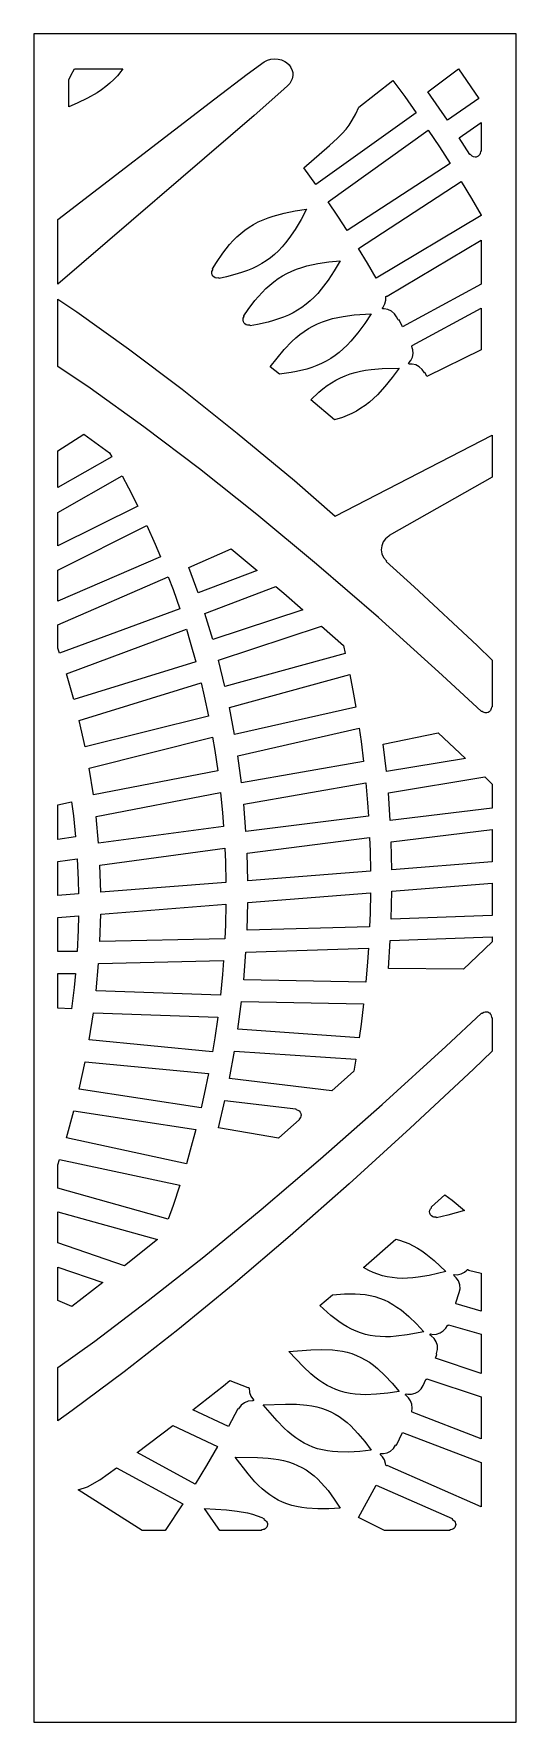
# Model space of a CAD drawing. Extents: x 0 to 400, y 0 to 1400.
import ezdxf

# ---------------------------------------------------------------- set-up
doc = ezdxf.new("R2010")
doc.units = 0
doc.layers.add('CUT', color=1, linetype='CONTINUOUS')
doc.layers.add('OUTLINE', color=7, linetype='CONTINUOUS')

msp = doc.modelspace()

# ---------------------------------------------------------------- linework, layer by layer
at = {"layer": 'CUT'}
for points in [[(182.61, 1332.29), (20, 1192.36), (20, 1246.02), (150.11, 1346.04), (176.85, 1366.39), (191.04, 1376.81), (193.69, 1378.09), (196.56, 1378.91), (199.54, 1379.22), (202.53, 1379.02), (205.39, 1378.32), (208.03, 1377.14), (209.62, 1376.11), (211.66, 1374.24), (213.24, 1372.06), (214.3, 1369.64), (214.69, 1367.94), (214.78, 1365.33), (214.3, 1362.75), (213.24, 1360.29), (212.25, 1358.76), (210.35, 1356.7), (204.83, 1351.74)], [(29, 1361.73), (30.76, 1365.34), (33.9, 1371), (73.93, 1371), (72.18, 1368.62), (69.38, 1365.25), (66.38, 1362.08), (63.18, 1359.09), (59.79, 1356.28), (56.22, 1353.64), (52.48, 1351.16), (44.53, 1346.62), (36.1, 1342.52), (29, 1339.39)], [(267.03, 1333.69), (269.54, 1339.27), (297.71, 1361.27), (307.53, 1347.94), (317.13, 1334.48), (233.95, 1275.11), (224.04, 1288.8), (245.08, 1307.24), (251.78, 1313.3), (255.72, 1317.31), (258.88, 1321.01), (261.39, 1324.34), (264.02, 1328.31)], [(326.7, 1351.93), (352.09, 1370.93), (369.09, 1346.3), (343.04, 1328.34)], [(244.07, 1260.6), (327.11, 1320.03), (336.25, 1306.31), (345.17, 1292.47), (259.85, 1236.79), (252.05, 1248.75)], [(361.65, 1299.99), (361.45, 1299.9), (352.71, 1313.74), (371, 1326.39), (371, 1302.67), (370.59, 1302.51), (370.45, 1302.32), (370.21, 1300.78), (369.87, 1299.98), (369.38, 1299.25), (368.41, 1298.39), (367.22, 1297.85), (366.8, 1297.74), (365.93, 1297.67), (364.65, 1297.88), (363.48, 1298.46), (362.81, 1299.04), (362.09, 1299.91)], [(269.23, 1221.87), (354.42, 1277.62), (362.88, 1263.54), (371, 1249.54), (371, 1249.29), (283.82, 1197.42), (276.62, 1209.7)], [(148.67, 1198.94), (147.99, 1200.03), (147.64, 1201.26), (147.61, 1202.12), (147.75, 1202.97), (148.35, 1204.4), (148.33, 1204.62), (148.06, 1204.97), (151.47, 1210.45), (156.71, 1218.08), (162.3, 1225.18), (165.28, 1228.48), (168.38, 1231.59), (171.63, 1234.5), (175.02, 1237.2), (178.57, 1239.68), (182.27, 1241.95), (186.13, 1243.99), (190.14, 1245.83), (194.29, 1247.45), (198.57, 1248.89), (207.48, 1251.24), (216.73, 1253.05), (226.19, 1254.52), (221.61, 1246.03), (216.79, 1237.84), (211.58, 1230.18), (208.79, 1226.6), (205.88, 1223.21), (202.82, 1220.03), (199.61, 1217.06), (196.25, 1214.31), (192.74, 1211.79), (189.08, 1209.48), (185.28, 1207.38), (181.33, 1205.48), (177.25, 1203.78), (173.06, 1202.24), (168.75, 1200.85), (159.87, 1198.44), (153.66, 1197.07), (153.58, 1197.27), (153.21, 1197.53), (151.67, 1197.43), (150.42, 1197.72), (149.3, 1198.34)], [(292.75, 1182.52), (292.94, 1182.41), (371, 1228.99), (371, 1192.28), (305.82, 1157.08), (302.89, 1162.67), (302.43, 1162.62), (302.08, 1162.92), (300.85, 1165.27), (298.99, 1167.92), (296.55, 1169.98), (293.66, 1171.34), (290.53, 1171.93), (289.38, 1171.89), (289.03, 1172.2), (289.01, 1172.67), (289.66, 1173.43), (291.14, 1176.11), (291.92, 1179.08), (292, 1182.18), (292.31, 1182.49)], [(174.4, 1160.07), (173.77, 1161.18), (173.48, 1162.44), (173.49, 1163.29), (173.67, 1164.14), (174.31, 1165.51), (174.21, 1165.95), (174.06, 1166.09), (177.73, 1171.41), (183.32, 1178.77), (189.25, 1185.59), (192.37, 1188.74), (195.61, 1191.69), (198.98, 1194.44), (202.49, 1196.97), (206.14, 1199.28), (209.93, 1201.36), (213.87, 1203.22), (217.94, 1204.86), (222.14, 1206.28), (226.46, 1207.51), (235.42, 1209.43), (244.7, 1210.79), (254.16, 1211.8), (249.18, 1203.54), (243.97, 1195.6), (238.41, 1188.2), (235.46, 1184.77), (232.39, 1181.53), (229.19, 1178.5), (225.85, 1175.69), (222.37, 1173.11), (218.76, 1170.75), (215.01, 1168.62), (211.12, 1166.71), (207.11, 1165.01), (202.97, 1163.5), (198.73, 1162.17), (194.38, 1160.99), (185.44, 1159.02), (179.3, 1157.96), (179.07, 1158.34), (178.87, 1158.44), (177.32, 1158.43), (176.08, 1158.77), (175, 1159.44)], [(367.58, 892.69), (380, 880.68), (380, 841.88), (379.59, 841.72), (379.45, 841.53), (379.32, 840.44), (379.07, 839.62), (378.68, 838.87), (378.15, 838.21), (377.5, 837.65), (376.76, 837.25), (375.53, 836.92), (374.26, 836.94), (373.44, 837.17), (372.68, 837.54), (371.83, 838.14), (371.61, 838.17), (371.21, 837.98), (338.67, 868.26), (285.69, 915.9), (234.5, 960.23), (185.05, 1001.34), (137.31, 1039.31), (91.22, 1074.21), (46.73, 1106.13), (20, 1124.23), (20, 1179.87), (35.69, 1169.36), (78.66, 1138.71), (122.99, 1105.26), (168.76, 1068.9), (216.04, 1029.55), (249.96, 1000.1), (380, 1067.07), (380, 1032.41), (294.55, 984.11), (294.62, 983.72), (294.39, 983.34), (291.7, 981.29), (289.68, 978.63), (288.44, 975.53), (288.07, 972.2), (288.6, 968.91), (290, 965.88), (292.31, 963.07), (292.34, 962.85), (292.18, 962.48), (315.39, 941.53)], [(262.86, 1145), (259.76, 1141.71), (256.54, 1138.63), (253.21, 1135.75), (249.75, 1133.11), (246.17, 1130.7), (242.46, 1128.52), (238.63, 1126.58), (234.67, 1124.86), (230.6, 1123.35), (226.42, 1122.04), (217.76, 1119.95), (213.3, 1119.12), (203.76, 1117.73), (196.09, 1123.82), (201.76, 1131.16), (207.7, 1138.24), (213.93, 1144.76), (217.19, 1147.76), (220.57, 1150.55), (224.05, 1153.13), (227.67, 1155.49), (231.41, 1157.62), (235.28, 1159.52), (239.28, 1161.18), (243.41, 1162.62), (247.65, 1163.84), (252, 1164.85), (256.46, 1165.68), (265.61, 1166.85), (279.72, 1167.8), (274.35, 1159.79), (268.77, 1152.12)], [(313.49, 1140.52), (313.51, 1140.96), (313.8, 1141.24), (313.71, 1141.43), (371, 1172.47), (371, 1137.86), (325.85, 1115.84), (324.48, 1118.79), (324.07, 1118.75), (323.87, 1118.85), (321.98, 1121.74), (319.65, 1123.91), (316.83, 1125.41), (313.72, 1126.14), (311.44, 1126.08), (311.02, 1126.23), (310.88, 1126.42), (310.82, 1126.63), (310.96, 1127.06), (312.59, 1129.06), (313.87, 1131.84), (314.45, 1134.87), (314.25, 1137.94), (313.69, 1139.66), (313.68, 1139.95)], [(229.58, 1096.35), (236.33, 1102.8), (239.72, 1105.63), (243.21, 1108.26), (246.81, 1110.67), (250.52, 1112.85), (254.34, 1114.8), (258.28, 1116.5), (262.34, 1117.97), (266.51, 1119.21), (270.78, 1120.22), (275.16, 1121.03), (279.62, 1121.64), (288.77, 1122.37), (302.82, 1122.63), (297.08, 1114.89), (291.14, 1107.5), (284.91, 1100.68), (281.66, 1097.54), (278.31, 1094.61), (274.85, 1091.9), (271.29, 1089.43), (267.6, 1087.19), (263.81, 1085.2), (259.9, 1083.44), (255.89, 1081.91), (249.28, 1079.95)], [(20, 1023.76), (20, 1054.08), (41.6, 1068.07), (62.7, 1052.66), (64.66, 1049.24)], [(78.57, 1023.56), (86.17, 1008.4), (20, 975.31), (20, 1003.07), (73.3, 1033.58)], [(93.77, 992.25), (100.62, 976.76), (104.98, 966.35), (20, 929.51), (20, 955.23)], [(185.08, 954.88), (136.18, 936.34), (128.46, 957.56), (163.7, 972.91)], [(121.06, 923.22), (21.45, 886.38), (20, 890.57), (20, 909.94), (111.53, 949.76), (115.47, 939.19)], [(200.56, 941.83), (207.29, 936.15), (223.13, 922.24), (148.37, 897.84), (141.81, 919.45)], [(27.03, 869.29), (126.54, 906.26), (129.8, 895.46), (134.37, 879.16), (33.25, 847.95)], [(153.07, 880.67), (238.55, 908.7), (256.7, 892.77), (258.22, 886.14), (158.45, 858.72)], [(162.23, 841.29), (261.93, 868.86), (265.09, 852.55), (267.02, 841.63), (166.42, 819.05)], [(138.77, 861.88), (141.34, 850.88), (144.87, 834.3), (42.58, 808.79), (37.73, 830.52)], [(148.18, 816.74), (150.06, 805.58), (152.55, 788.77), (49.43, 769.04), (45.95, 791.09)], [(169.26, 801.42), (269.81, 824.15), (271.37, 813.16), (273.45, 796.63), (172.26, 778.93)], [(289.74, 811.04), (335.25, 820.48), (358.08, 798.98), (292.37, 788.28)], [(51.68, 751.11), (154.77, 770.99), (156.47, 754.04), (157.39, 742.71), (53.77, 728.82)], [(174.15, 761.12), (275.31, 778.98), (276.72, 762.35), (277.49, 751.23), (175.95, 738.44)], [(295.56, 747.7), (293.99, 770.62), (373.94, 783.76), (380, 777.87), (380, 757.84)], [(20, 731.99), (20, 760.56), (31.39, 763.02), (32.85, 751.49), (34.64, 734.12)], [(176.9, 720.5), (278.42, 733.45), (278.82, 722.3), (279.15, 705.53), (177.5, 697.67)], [(380, 740.1), (380, 713.33), (296.9, 706.9), (296.38, 729.94)], [(20, 685.49), (20, 713.67), (36, 716.02), (36.81, 698.51), (37.08, 686.81)], [(54.89, 710.71), (158.5, 724.77), (158.98, 713.38), (159.37, 696.27), (55.59, 688.24)], [(278.42, 659.62), (176.9, 656.72), (177.5, 679.64), (279.15, 687.66), (278.82, 670.84)], [(380, 695.61), (380, 668.84), (296.38, 665.94), (296.9, 689.06)], [(158.5, 649.58), (54.89, 647.45), (55.59, 670.03), (159.37, 678.21), (158.98, 661.04)], [(20, 639.05), (20, 667.22), (37.08, 668.57), (36.81, 656.82), (36, 639.19)], [(293.99, 624.89), (295.56, 648.05), (380, 651.11), (380, 647.21), (367.51, 635.1), (356.17, 624.38)], [(53.77, 629.17), (157.39, 631.46), (156.47, 619.98), (154.77, 602.77), (51.68, 606.55)], [(277.49, 641.7), (276.72, 630.46), (275.31, 613.61), (174.15, 615.67), (175.95, 638.63)], [(20, 592.15), (20, 620.72), (34.64, 620.88), (33.5, 609.11), (31.39, 591.47)], [(380, 556.48), (364.51, 541.54), (312.19, 492.47), (261.56, 446.4), (212.58, 403.26), (165.19, 362.98), (119.32, 325.47), (74.91, 290.64), (31.87, 258.41), (20, 249.95), (20, 294.08), (50.51, 316.09), (94.91, 349.67), (140.89, 386), (188.52, 425.16), (237.85, 467.24), (288.91, 512.3), (341.75, 560.42), (371.18, 588.01), (371.58, 587.82), (371.81, 587.85), (373.04, 588.67), (374.25, 589.08), (375.52, 589.11), (376.35, 588.93), (377.13, 588.59), (377.83, 588.11), (378.42, 587.5), (378.9, 586.79), (379.32, 585.58), (379.45, 584.49), (379.59, 584.3), (380, 584.14)], [(49.43, 588.26), (152.55, 584.65), (150.06, 567.45), (148.18, 556), (45.95, 565.68)], [(172.26, 597.57), (273.45, 595.66), (271.37, 578.81), (269.81, 567.58), (169.26, 574.61)], [(42.58, 547.44), (144.87, 537.92), (141.34, 520.79), (138.77, 509.39), (37.73, 524.96)], [(166.42, 556.53), (267.02, 549.66), (265.34, 539.86), (247.03, 523.43), (162.23, 533.63)], [(33.25, 506.84), (134.37, 491.41), (129.8, 474.4), (126.54, 463.09), (27.03, 484.52)], [(220.01, 499.66), (220.12, 499.48), (210.71, 491.1), (202.8, 484.29), (153.07, 492.83), (158.45, 515.62), (217.25, 508.65), (217.35, 508.23), (217.52, 508.07), (219.03, 507.63), (220.13, 506.93), (220.98, 505.92), (221.5, 504.72), (221.64, 503.41), (221.51, 502.54), (221.01, 501.33), (220.02, 500.11)], [(111.53, 417.24), (20, 442.78), (20, 462.14), (21.45, 466.56), (121.06, 445.27), (115.47, 428.43)], [(329.01, 425.72), (329.73, 426.58), (329.74, 427.03), (329.62, 427.21), (340.74, 437.33), (346.91, 432.8), (357.11, 424.25), (343.4, 420.35), (333.94, 418.27), (333.87, 418.49), (333.5, 418.76), (331.98, 418.75), (331.55, 418.82), (330.73, 419.11), (329.64, 419.81), (328.8, 420.81), (328.29, 422), (328.15, 423.3), (328.4, 424.57)], [(102.65, 400.29), (75.23, 378.4), (20, 397.48), (20, 423.2)], [(318.16, 393.06), (321.68, 390.8), (325.13, 388.32), (331.83, 382.84), (341.55, 373.74), (327.69, 370.49), (318.62, 368.92), (314.16, 368.4), (309.78, 368.1), (305.47, 368.03), (301.24, 368.19), (297.1, 368.62), (293.05, 369.31), (289.09, 370.26), (285.22, 371.47), (281.43, 372.94), (277.72, 374.64), (273.48, 376.94), (300.2, 400.48), (303.27, 399.69), (307.12, 398.42), (310.88, 396.89), (314.56, 395.1)], [(20, 377.41), (57.35, 364.56), (31.56, 344.83), (20, 349.64)], [(359.67, 375.28), (359.92, 375.28), (360.15, 375.18), (360.32, 374.99), (360.39, 374.73), (371, 372.26), (371, 340.91), (350.21, 346.79), (350.29, 347.02), (349.97, 347.27), (349.89, 347.48), (349.92, 347.81), (352.81, 356.22), (353.46, 359.49), (353.23, 362.77), (352.15, 365.89), (350.28, 368.59), (348.41, 370.17), (348.2, 370.61), (348.24, 370.86), (348.6, 371.2), (350.95, 371.06), (354.24, 371.72), (357.23, 373.23), (359.14, 374.96)], [(283, 320.1), (278.9, 320.73), (274.9, 321.62), (271, 322.77), (267.2, 324.17), (263.51, 325.83), (259.9, 327.73), (256.39, 329.85), (252.95, 332.17), (246.28, 337.34), (237.19, 345.43), (247.58, 354.26), (257.59, 355.12), (266.33, 355.23), (270.57, 354.99), (274.73, 354.53), (278.8, 353.83), (282.77, 352.89), (286.65, 351.68), (290.42, 350.21), (294.09, 348.49), (297.66, 346.5), (301.14, 344.28), (304.53, 341.83), (311.07, 336.34), (317.34, 330.21), (323.44, 323.71), (309.47, 321.11), (300.35, 319.98), (295.89, 319.68), (291.5, 319.58), (287.21, 319.72)], [(343.78, 329.32), (343.86, 329.53), (371, 321.9), (371, 289.06), (332.97, 301.73), (334.27, 305.04), (333.96, 305.3), (333.9, 305.73), (334.69, 308.96), (334.61, 312.25), (333.67, 315.39), (331.92, 318.18), (329.51, 320.42), (328.58, 320.96), (328.47, 321.18), (328.54, 321.65), (328.92, 321.93), (330.84, 321.6), (333.94, 321.79), (336.89, 322.74), (339.52, 324.4), (341.64, 326.66), (343.03, 329.06), (343.37, 329.34)], [(266.51, 272), (262.34, 272.59), (258.28, 273.43), (254.34, 274.52), (250.52, 275.86), (246.81, 277.47), (243.21, 279.32), (239.72, 281.4), (236.33, 283.7), (233.02, 286.21), (229.8, 288.9), (223.54, 294.71), (211.38, 307.27), (229.84, 308.77), (238.84, 309.07), (247.54, 308.76), (251.76, 308.31), (255.89, 307.65), (259.9, 306.74), (263.81, 305.6), (267.6, 304.19), (271.29, 302.53), (274.85, 300.62), (278.31, 298.45), (281.66, 296.04), (284.91, 293.41), (291.14, 287.56), (297.08, 281.1), (302.82, 274.26), (293.42, 272.88), (284.16, 271.9), (275.16, 271.54), (270.78, 271.66)], [(169.74, 259.79), (169.3, 259.7), (169.13, 259.77), (161.42, 245.26), (131.98, 259.14), (157.31, 279.02), (162.66, 283.4), (177.57, 277.46), (177.99, 277.59), (178.4, 277.39), (178.52, 277.18), (178.83, 273.48), (180.02, 270.29), (182.19, 267.27), (182.12, 266.82), (181.75, 266.55), (181.22, 266.58), (177.81, 266.19), (174.65, 264.9), (171.96, 262.78)], [(322.81, 279.24), (325.01, 284.23), (325.37, 284.51), (325.78, 284.48), (325.85, 284.64), (371, 269.68), (371, 235.06), (313.65, 257.13), (313.47, 257.29), (313.34, 257.76), (313.78, 260.52), (313.49, 263.59), (312.45, 266.5), (310.72, 269.06), (308.4, 271.13), (308.26, 271.31), (308.23, 271.75), (308.5, 272.1), (308.72, 272.17), (310.07, 271.89), (313.19, 271.94), (316.22, 272.77), (318.93, 274.33), (321.17, 276.52)], [(274.35, 232.65), (279.72, 225.48), (270.28, 224.56), (261, 224.02), (252, 224.1), (247.65, 224.43), (243.41, 224.99), (239.28, 225.78), (235.28, 226.82), (231.41, 228.11), (227.67, 229.65), (224.05, 231.45), (220.57, 233.49), (217.19, 235.76), (213.93, 238.24), (210.77, 240.93), (207.7, 243.79), (201.76, 249.94), (190.3, 263.18), (208.78, 263.79), (217.76, 263.65), (226.42, 262.91), (230.6, 262.26), (234.67, 261.39), (238.63, 260.28), (242.46, 258.93), (246.17, 257.34), (249.75, 255.49), (253.21, 253.38), (256.54, 251.03), (259.76, 248.45), (262.86, 245.64), (268.77, 239.45)], [(115.21, 246), (152.19, 228.62), (143.08, 212.9), (133.68, 197.31), (85.61, 223.69)], [(300.29, 229.91), (300.69, 229.86), (305.82, 240.27), (371, 215.26), (371, 178.54), (292.98, 212.91), (292.72, 212.74), (292.47, 212.72), (292.24, 212.8), (291.96, 213.18), (291.75, 214.13), (291.72, 214.63), (290.79, 217.56), (289.18, 220.16), (287.52, 221.78), (287.34, 222.21), (287.39, 222.45), (287.73, 222.77), (289.93, 222.74), (293, 223.43), (295.81, 224.87), (298.16, 226.98), (299.93, 229.66)], [(68.7, 211.03), (123.49, 181.06), (108.97, 159), (89.77, 159), (36.68, 192.58), (44.47, 195.16), (54.82, 201.08)], [(249.18, 184.97), (254.16, 177.49), (244.7, 177.02), (235.42, 176.93), (226.46, 177.45), (222.14, 178), (217.94, 178.77), (213.87, 179.77), (209.93, 181.01), (206.14, 182.5), (202.49, 184.24), (198.98, 186.23), (195.61, 188.45), (192.37, 190.9), (189.25, 193.56), (186.24, 196.42), (183.32, 199.45), (177.73, 205.94), (166.99, 219.83), (185.44, 219.54), (194.38, 218.96), (198.73, 218.46), (202.97, 217.79), (207.11, 216.93), (211.12, 215.85), (215.01, 214.55), (218.76, 213), (222.37, 211.21), (225.85, 209.17), (229.19, 206.89), (232.39, 204.36), (235.46, 201.6), (238.41, 198.62), (243.97, 192.1)], [(345.19, 159.55), (345, 159.41), (344.84, 159), (290.85, 159), (269.23, 169.77), (283.82, 196.49), (346.95, 168.79), (346.93, 168.37), (347.04, 168.17), (348.29, 167.35), (348.89, 166.74), (349.36, 166.01), (349.77, 164.8), (349.84, 163.95), (349.74, 163.09), (349.49, 162.29), (349.08, 161.53), (348.21, 160.59), (347.5, 160.11), (346.71, 159.79)], [(192.39, 160.85), (191.73, 160.31), (190.97, 159.93), (190.16, 159.68), (189.07, 159.55), (188.88, 159.41), (188.72, 159), (154.31, 159), (148.94, 166.35), (141.49, 177.31), (159.87, 176.11), (168.75, 175.09), (177.25, 173.5), (181.33, 172.43), (185.28, 171.15), (189.08, 169.64), (190.92, 168.77), (190.86, 168.57), (191, 168.13), (192.25, 167.28), (193.07, 166.31), (193.44, 165.55), (193.66, 164.73), (193.72, 163.88), (193.5, 162.63), (193.16, 161.85)]]:
    msp.add_lwpolyline(points, close=True, dxfattribs=at)
at = {"layer": 'OUTLINE'}
msp.add_lwpolyline([(0, 0), (400, 0), (400, 1400), (0, 1400)], close=True, dxfattribs=at)

doc.saveas('drawing.dxf')
